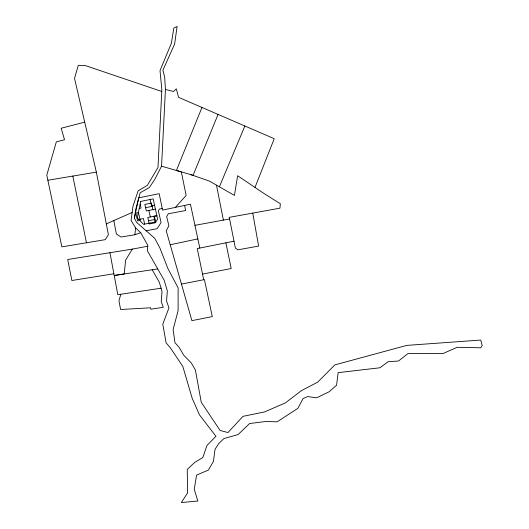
<?xml version="1.0" encoding="UTF-8"?>
<svg xmlns="http://www.w3.org/2000/svg" width="529" height="529" viewBox="0 0 529 529"><rect width="100%" height="100%" fill="white"/><g stroke="black" fill="none" stroke-linecap="round" stroke-linejoin="round"><path stroke-width="0.79" d="M165.445 89.434L161.55 166.185L154.911 179.166L149.436 187.458L140.178 192.781L135.748 209.305L134.406 218.213L136.568 222.339L154.706 238.295L159.943 248.108L167.845 268.401L178.134 287.921L178.088 310.761L173.122 329.441L174.934 342.6L179.186 347.5L183.768 355.237L191.3 362.94L195.386 369.95L201.258 402.265L220.11 430.48L227.959 432.55L243.003 416.343L264.546 411.939L285.382 402.88L301.457 390.627L317.704 382.15L334.844 364.898L406.761 345.391L480.762 340.054L482.21 345.629L480.749 347.784L457.175 347.302L443.295 353.412L408.024 353.531L398.476 361.036L388.226 361.671L379.842 367.787L338.13 372.647L336.563 385.244L329.012 391.837L316.58 397.815L307.6 396.571L303.077 398.582L297.847 408.368L277.13 421.825L266.213 421.454L249.602 423.517L238.129 434.554L223.919 438.548L218.484 443.831L215.045 449.333L213.399 461.42L208.419 470.076L196.55 475.088L194.269 489.378L197.866 501.023L181.335 502.55L187.61 492.902L187.259 469.375L194.732 462.432L202.832 457.486L206.965 445.471L215.938 436.299L199.387 414.723L192.179 398.231L182.789 366.379L170.14 347.527L166.132 342.885L162.773 324.217L168.936 307.898L166.542 300.922L167.362 290.937L164.142 280.158L147.28 250.601L147.842 245.43L140.787 232.833L135.556 227.867L131.08 220.408L132.958 206.284L138.155 190.817L147.386 185.322L157.986 167.501L161.848 89.751L160.016 70.569L171.363 43.338L173.843 28.024L177.089 26.45L174.636 44.006L162.912 70.205L164.658 77.108L165.445 89.434L173.499 91.491L176.336 88.846L178.551 97.336L274.227 138.691L255.004 187.405M113.828 220.573L116.387 234.056L121.048 237.045L134.928 234.744L135.556 227.867M134.406 218.213L138.724 197.839L159.176 193.66L162.582 210.106L190.433 204.187L199.797 248.055M120.843 294.25L118.946 300.73L120.592 309.505L150.659 307.792L150.745 309.194L163.236 307.329L161.226 301.497L162.046 291.413L159.255 282.109L152.187 269.757M201.959 107.453L176.415 170.47L190.619 174.563L209.319 181.05L234.44 195.432L237.62 175.721L264.037 193.541L280.35 203.751L279.947 208.175L229.262 217.353L235.392 248.127L237.971 249.82L258.621 246.078L252.756 213.094M218.08 114.416L193.039 175.403L190.619 174.563M219.383 186.81L244.874 126.001M147.756 246.223L132.336 249.113L125.624 260.129L124.203 273.976L114.211 275.477L157.735 268.924M175.357 207.394L186.135 195.479L181.335 171.892L161.55 166.185M106.316 223.893L132.131 212.486M134.928 234.744L140.674 232.727M84.719 122.139L61.192 128.23L64.525 139.755L56.325 141.871L46.79 175.139L61.867 246.858L105.258 239.663L108.399 234.757L96.364 172.123L74.529 78.424L78.299 65.285L85.136 65.51L161.762 91.464M162.244 208.466L159.295 209.094L158.429 210.985L161.081 222.59L157.027 228.753L146.176 230.789M184.634 205.424L185.613 210.542L168.301 213.742L166.668 216.626L168.883 225.784L166.218 230.783L170.212 244.762L197.839 238.903M139.233 208.452L141.058 208.076L140.159 204.082M154.574 205.325L151.552 205.94L150.13 199.499M145.594 207.699L152.16 206.363M155.407 209.12L146.328 210.965L144.867 204.419L151.433 203.083L152.881 209.636M156.849 215.653L147.783 217.498L149.231 223.998L155.764 222.676L154.329 216.163M138.783 219.469L143.399 218.53L144.648 224.111M156.882 215.786L153.866 216.401L155.109 221.988M148.504 220.752L155.043 219.423M233.997 241.204L197.244 248.564L203.685 279.742M181.454 284.086L204.439 279.596L212.281 316.606L191.908 320.64L170.212 244.762M202.514 274.108L231.199 268.514L225.87 242.831M194.943 225.321L229.546 218.98M47.855 180.263L96.364 172.123M132.336 249.113L67.692 259.508L71.871 280.496L113.887 273.764M161.087 288.206L117.815 294.706L109.939 252.71M148.847 210.456L150.302 216.983M72.823 176.078L86.458 242.778M216.48 185.15L223.383 220.11M140.727 201.417L137.229 217.875L143.557 224.336L155.903 221.83L157.629 219.191L153.152 198.884L140.727 201.417M138.459 212.572L135.841 213.101L137.606 220.924L140.225 220.395L138.459 212.572"/></g></svg>
